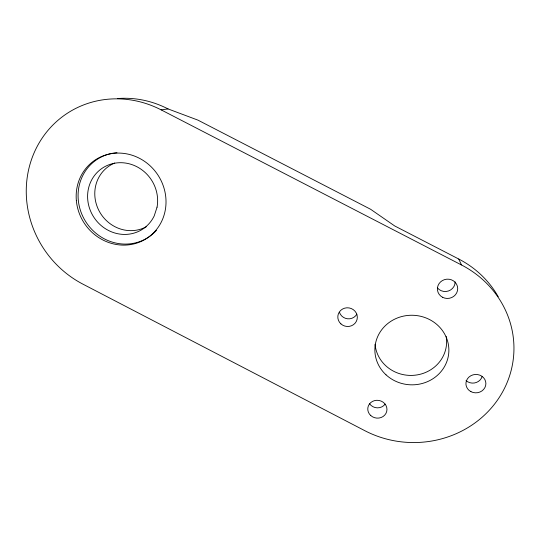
<?xml version="1.0" encoding="UTF-8"?>
<svg xmlns="http://www.w3.org/2000/svg" width="541" height="541" viewBox="0 0 541 541"><rect width="100%" height="100%" fill="white"/><g stroke="black" fill="none" stroke-linecap="round" stroke-linejoin="round"><path stroke-width="0.81" d="M458.741 259.024L461.453 264.948A100.687 94.668 1.9 0 1 501.608 393.659A100.687 94.668 1.9 0 1 364.844 430.697L82.868 284.12A100.112 93.891 56.1 0 1 34.604 151.71A100.112 93.891 56.1 0 1 161.137 109.864L168.075 108.937L197.952 120.136L370.619 209.279L394.68 225.942L458.741 259.024A97.515 91.923 1.5 0 1 498.2 296.711M161.137 109.864L461.453 264.948M356.857 314.132A9.468 9.069 9.8 0 1 347.633 318.798A9.468 9.069 9.8 0 1 339.478 312.36M446.183 336.441A35.841 33.779 1.6 0 1 415.042 375.197A35.841 33.779 1.6 0 1 375.062 344.225M482.166 376.387A9.664 8.933 -2.6 0 1 466.044 380.594M146.259 226.794A35.645 33.515 56.4 0 1 98.638 210.016A35.645 33.515 56.4 0 1 114.733 163.037M385.145 404.1A9.319 8.663 8.8 0 1 369.469 403.6M455.13 281.902A9.839 9.353 -9 0 1 448.394 291.004A9.839 9.353 -9 0 1 437.351 287.765M117.539 98.557A96.974 91.192 56.5 0 1 168.075 108.937M156.444 230.324A46.614 43.733 56.1 0 1 83.382 217.556A46.614 43.733 56.1 0 1 116.971 152.724M157.052 207.169L154.219 215.906A36.558 34.299 56 0 1 95.588 219.7A36.558 34.299 56 0 1 113.847 163.368A36.558 34.299 56 0 1 157.052 207.169M470.954 391.657A9.981 9.197 -2.2 0 0 485.886 383.549A9.981 9.197 -2.2 0 0 470.88 375.725A9.981 9.197 -2.2 0 0 470.954 391.657M340.931 323.897A9.772 9.339 10.3 0 0 357.08 319.366A9.772 9.339 10.3 0 0 344.691 308.16A9.772 9.339 10.3 0 0 340.931 323.897M370.781 415.562A9.616 8.906 9.1 0 0 386.707 411.478A9.616 8.906 9.1 0 0 374.609 400.604A9.616 8.906 9.1 0 0 370.781 415.562M386.037 374.839A37.004 34.786 2.1 0 0 447.732 358.784A37.004 34.786 2.1 0 0 401.848 316.512A37.004 34.786 2.1 0 0 386.037 374.839M442.579 297.286A10.164 9.643 -8.3 0 0 457.706 288.542A10.164 9.643 -8.3 0 0 442.376 280.569A10.164 9.643 -8.3 0 0 442.579 297.286M76.349 200.515A46.918 43.99 56 0 0 146.983 238.229A46.918 43.99 56 0 0 139.95 158.554A46.918 43.99 56 0 0 76.349 200.515"/></g></svg>
